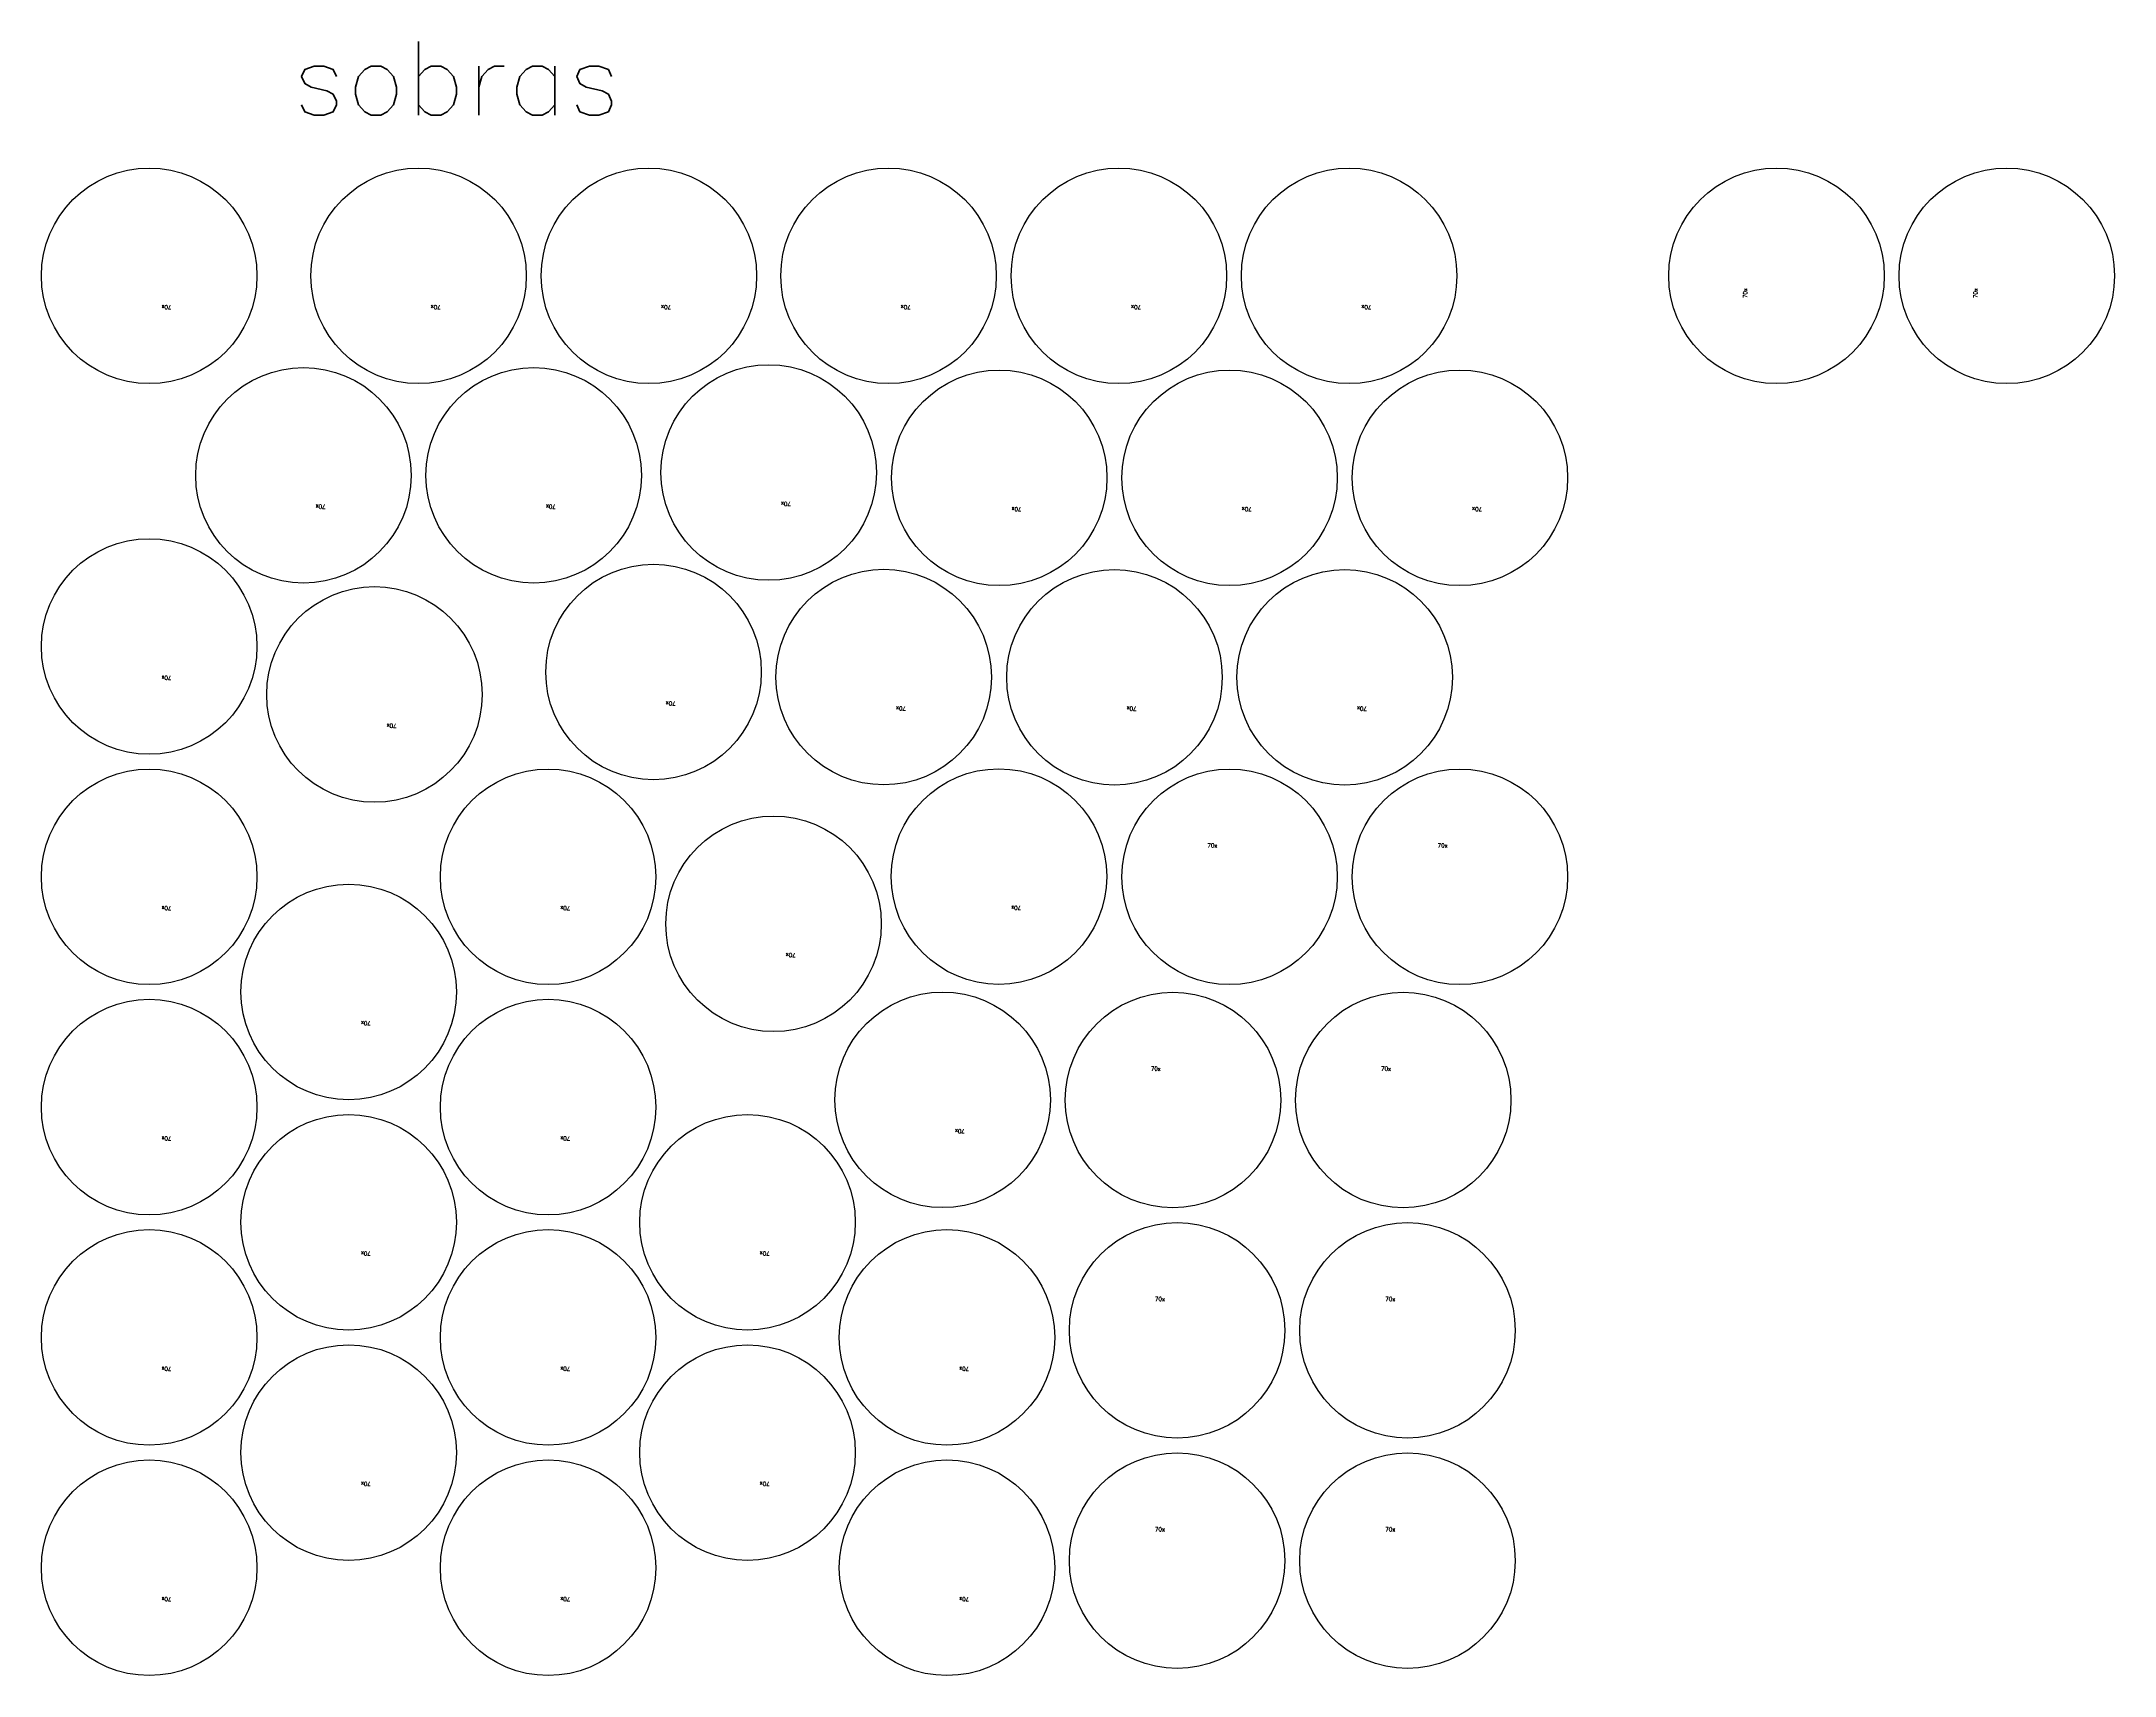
# Model space of a CAD drawing. Header units: millimetres. Extents: x 0 to 9440, y -105 to 2256.
# Drawn here: x 6631 to 9440, y 42 to 2256 of the extents above; entities that cross this region are included whole.
import ezdxf

# ---------------------------------------------------------------- set-up
doc = ezdxf.new("R2010")
doc.units = ezdxf.units.MM
doc.layers.add('--NestedParts--', color=7, linetype='Continuous')
doc.layers.add('Texto', color=7, linetype='Continuous')
doc.styles.get("Standard").update_dxf_attribs({"font": 'txt.shx'})

msp = doc.modelspace()

# ---------------------------------------------------------------- linework, layer by layer
at = {"layer": '--NestedParts--', "color": 7}
for centre in [(6777, 1938), (7142, 1938), (7454.1, 1938), (7778.8, 1938), (8090.9, 1938), (8402.9, 1938), (8982, 1938), (9294, 1938), (6986, 1667.8), (7298, 1667.8), (7616.4, 1671.6), (7928.8, 1664.4), (8240.9, 1664.4), (8553, 1664.4), (6777, 1436), (7460.4, 1401.4), (7082.2, 1371), (7772.3, 1394.5), (8084.9, 1394.2), (8396.9, 1394.2), (6777, 1124), (7317.5, 1124), (7928.4, 1124.3), (8240.9, 1124), (8553, 1124), (7623, 1060.3), (7047.3, 968), (6777, 812), (7317.5, 812), (7852.1, 821.8), (8164.2, 821.6), (8476.2, 821.6), (7047.3, 656), (7587.7, 656), (8169.8, 509.6), (8481.9, 509.6), (6777, 500), (7317.5, 500), (7858, 500), (7047.3, 344), (7587.7, 344), (8169.8, 197.6), (8481.9, 197.6), (6777, 188), (7317.5, 188), (7858, 188)]:
    msp.add_circle(centre, 146, dxfattribs=at)

# ---------------------------------------------------------------- texts
at = {"insert": (6970.7, 2255.5), "char_height": 100, "attachment_point": 1}
msp.add_mtext_dynamic_manual_height_columns('sobras', width=178.314, gutter_width=1, heights=[0], dxfattribs=at)
at = {"layer": 'Texto', "color": 3, "char_height": 5.5, "width": 8.8, "attachment_point": 1}
for insert, rotation in [((8936.8, 1907.9), 90), ((9248.8, 1907.9), 90), ((6807.1, 1892.8), 180), ((7172, 1892.8), 180), ((7484.1, 1892.8), 180), ((7808.8, 1892.8), 180), ((8120.9, 1892.8), 180), ((8433, 1892.8), 180), ((7646.5, 1626.3), 180), ((7016, 1622.6), 180), ((7328, 1622.6), 180), ((7958.9, 1619.2), 180), ((8270.9, 1619.2), 180), ((8583, 1619.2), 180), ((6807.1, 1390.8), 180), ((7490.4, 1356.1), 180), ((7802.4, 1349.3), 180), ((8114.9, 1349), 180), ((8427, 1349), 180), ((7112.2, 1325.8), 180), ((6807.1, 1078.8), 180), ((7347.5, 1078.8), 180), ((7958.4, 1079.1), 180), ((7653, 1015.1), 180), ((7077.3, 922.8), 180), ((6807.1, 766.8), 180), ((7347.5, 766.8), 180), ((7882.2, 776.5), 180), ((7077.3, 610.8), 180), ((7617.8, 610.8), 180), ((6807.1, 454.8), 180), ((7347.5, 454.8), 180), ((7888, 454.8), 180), ((7077.3, 298.8), 180), ((7617.8, 298.8), 180), ((6807.1, 142.8), 180), ((7347.5, 142.8), 180), ((7888, 142.8), 180)]:
    msp.add_mtext('70x', dxfattribs=dict(at, insert=insert, rotation=rotation))
for insert in [(8210.9, 1169.3), (8522.9, 1169.3), (8134.2, 866.8), (8446.2, 866.8), (8139.8, 554.8), (8451.9, 554.8), (8139.8, 242.8), (8451.9, 242.8)]:
    msp.add_mtext('70x', dxfattribs=dict(at, insert=insert))

doc.saveas('drawing.dxf')
